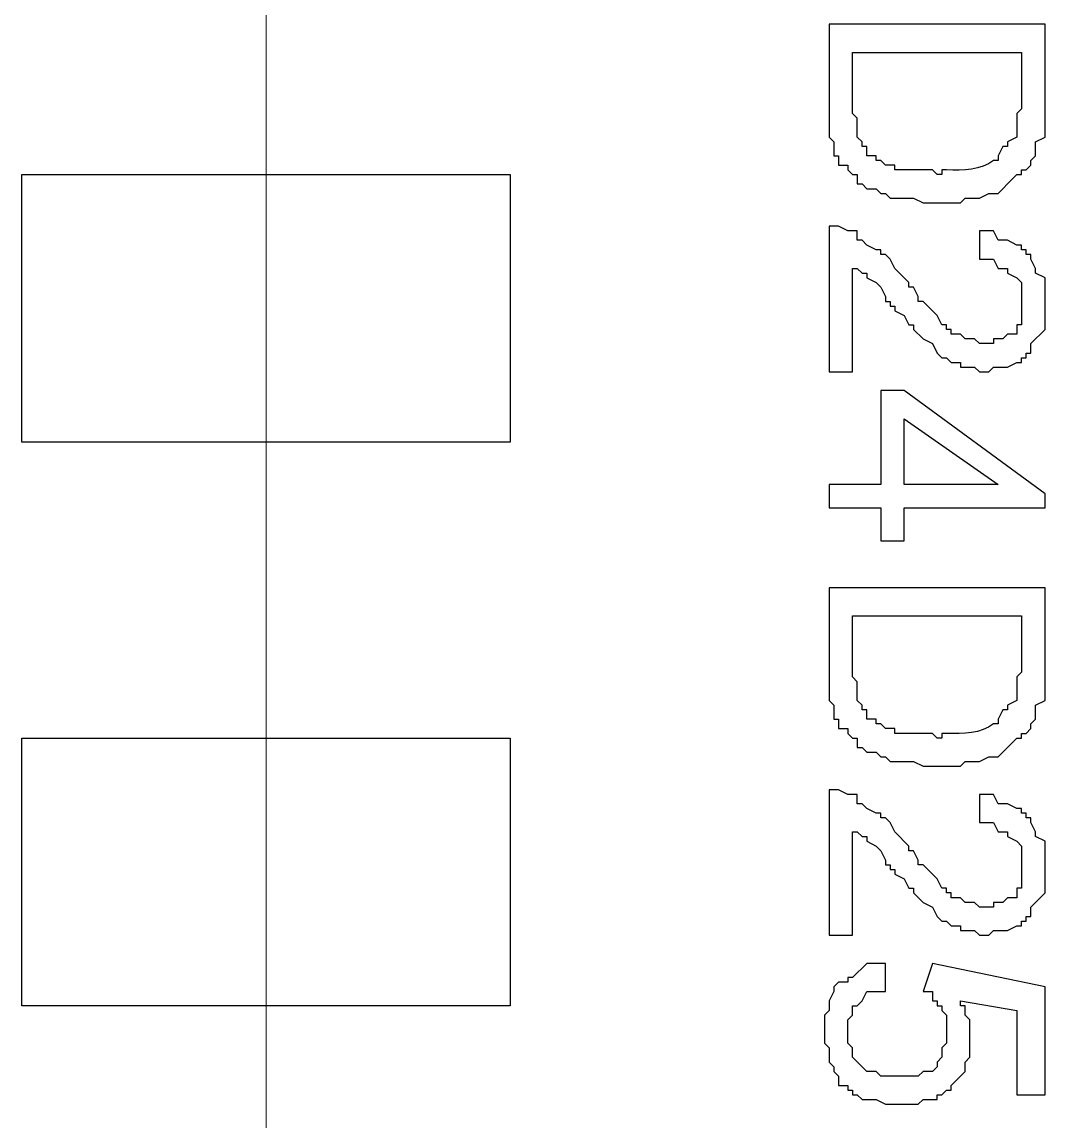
# Model space of a CAD drawing. Header units: millimetres. Extents: x -3 to 153, y 27 to 116.
# Drawn here: x 55.452 to 60.066, y 67.068 to 72.022 of the extents above; entities that cross this region are included whole.
import ezdxf

# ---------------------------------------------------------------- set-up
doc = ezdxf.new("R2010")
doc.units = ezdxf.units.MM
doc.header["$MEASUREMENT"] = 0
doc.layers.add('layer 1', color=7, linetype='Continuous')

msp = doc.modelspace()

# ---------------------------------------------------------------- linework, layer by layer
at = {"layer": 'layer 1', "color": 0, "lineweight": 20}
msp.add_open_spline([(56.5528, 46.6325), (56.5528, 46.6325), (56.5528, 87.2514), (56.5528, 87.2514)], degree=3, dxfattribs=at)
at = {"layer": 'layer 1', "color": 0}
for points, knots in [([(59.0928, 72.0114), (59.0928, 72.0114), (60.0664, 72.0114), (60.0664, 72.0114), (60.0664, 72.0114), (60.0664, 72.0114), (60.0664, 71.6727), (60.0664, 71.6727), (60.0664, 71.6727), (60.0664, 71.6233), (60.0664, 71.5739), (60.0664, 71.5245), (60.0664, 71.5245), (60.0664, 71.5245), (60.0664, 71.5034), (60.0664, 71.5034), (60.0664, 71.5034), (60.0664, 71.5034), (60.0241, 71.4822), (60.0241, 71.4822), (60.0241, 71.4822), (60.0241, 71.4822), (60.0241, 71.4187), (60.0241, 71.4187), (60.0241, 71.4187), (60.0241, 71.4187), (60.0029, 71.3975), (60.0029, 71.3975), (60.0029, 71.3975), (60.0029, 71.3975), (60.0029, 71.3764), (60.0029, 71.3764), (60.0029, 71.3764), (60.0029, 71.3764), (59.9818, 71.3552), (59.9818, 71.3552), (59.9818, 71.3552), (59.9818, 71.3552), (59.9606, 71.3552), (59.9606, 71.3552), (59.9606, 71.3552), (59.9606, 71.3552), (59.9606, 71.334), (59.9606, 71.334), (59.9606, 71.334), (59.9606, 71.334), (59.9394, 71.334), (59.9394, 71.334), (59.9394, 71.334), (59.9394, 71.334), (59.8971, 71.2917), (59.8971, 71.2917), (59.8971, 71.2917), (59.8971, 71.2917), (59.8759, 71.2705), (59.8759, 71.2705), (59.8759, 71.2705), (59.8759, 71.2705), (59.8548, 71.2494), (59.8548, 71.2494), (59.8548, 71.2494), (59.8548, 71.2494), (59.8124, 71.2494), (59.8124, 71.2494), (59.8124, 71.2494), (59.8124, 71.2494), (59.7701, 71.2282), (59.7701, 71.2282), (59.7701, 71.2282), (59.7701, 71.2282), (59.7066, 71.2282), (59.7066, 71.2282), (59.7066, 71.2282), (59.7066, 71.2282), (59.6854, 71.207), (59.6854, 71.207), (59.6854, 71.207), (59.6854, 71.207), (59.5161, 71.207), (59.5161, 71.207), (59.5161, 71.207), (59.5161, 71.207), (59.4738, 71.2282), (59.4738, 71.2282), (59.4738, 71.2282), (59.4738, 71.2282), (59.3679, 71.2282), (59.3679, 71.2282), (59.3679, 71.2282), (59.3679, 71.2282), (59.3468, 71.2494), (59.3468, 71.2494), (59.3468, 71.2494), (59.3468, 71.2494), (59.3256, 71.2494), (59.3256, 71.2494), (59.3256, 71.2494), (59.3256, 71.2494), (59.3044, 71.2705), (59.3044, 71.2705), (59.3044, 71.2705), (59.3044, 71.2705), (59.2621, 71.2705), (59.2621, 71.2705), (59.2621, 71.2705), (59.2621, 71.2705), (59.2409, 71.2917), (59.2409, 71.2917), (59.2409, 71.2917), (59.2409, 71.2917), (59.2198, 71.2917), (59.2198, 71.2917), (59.2198, 71.2917), (59.2198, 71.2917), (59.2198, 71.334), (59.2198, 71.334), (59.2198, 71.334), (59.2198, 71.334), (59.1986, 71.334), (59.1986, 71.334), (59.1986, 71.334), (59.1986, 71.334), (59.1774, 71.3552), (59.1774, 71.3552), (59.1774, 71.3552), (59.1774, 71.3552), (59.1774, 71.3764), (59.1774, 71.3764), (59.1774, 71.3764), (59.1774, 71.3764), (59.1351, 71.3764), (59.1351, 71.3764), (59.1351, 71.3764), (59.1351, 71.3764), (59.1351, 71.4187), (59.1351, 71.4187), (59.1351, 71.4187), (59.1351, 71.4187), (59.1139, 71.4187), (59.1139, 71.4187), (59.1139, 71.4187), (59.1139, 71.4187), (59.1139, 71.4822), (59.1139, 71.4822), (59.1139, 71.4822), (59.1139, 71.4822), (59.0928, 71.5034), (59.0928, 71.5034), (59.0928, 71.5034), (59.0928, 71.5034), (59.0928, 71.6515), (59.0928, 71.6515), (59.0928, 71.6515), (59.0928, 71.6515), (59.0928, 72.0114), (59.0928, 72.0114)], [0, 0, 0, 0, 0.025, 0.025, 0.025, 0.025, 0.05, 0.05, 0.05, 0.05, 0.075, 0.075, 0.075, 0.075, 0.1, 0.1, 0.1, 0.1, 0.125, 0.125, 0.125, 0.125, 0.15, 0.15, 0.15, 0.15, 0.175, 0.175, 0.175, 0.175, 0.2, 0.2, 0.2, 0.2, 0.225, 0.225, 0.225, 0.225, 0.25, 0.25, 0.25, 0.25, 0.275, 0.275, 0.275, 0.275, 0.3, 0.3, 0.3, 0.3, 0.325, 0.325, 0.325, 0.325, 0.35, 0.35, 0.35, 0.35, 0.375, 0.375, 0.375, 0.375, 0.4, 0.4, 0.4, 0.4, 0.425, 0.425, 0.425, 0.425, 0.45, 0.45, 0.45, 0.45, 0.475, 0.475, 0.475, 0.475, 0.5, 0.5, 0.5, 0.5, 0.525, 0.525, 0.525, 0.525, 0.55, 0.55, 0.55, 0.55, 0.575, 0.575, 0.575, 0.575, 0.6, 0.6, 0.6, 0.6, 0.625, 0.625, 0.625, 0.625, 0.65, 0.65, 0.65, 0.65, 0.675, 0.675, 0.675, 0.675, 0.7, 0.7, 0.7, 0.7, 0.725, 0.725, 0.725, 0.725, 0.75, 0.75, 0.75, 0.75, 0.775, 0.775, 0.775, 0.775, 0.8, 0.8, 0.8, 0.8, 0.825, 0.825, 0.825, 0.825, 0.85, 0.85, 0.85, 0.85, 0.875, 0.875, 0.875, 0.875, 0.9, 0.9, 0.9, 0.9, 0.925, 0.925, 0.925, 0.925, 0.95, 0.95, 0.95, 0.95, 1, 1, 1, 1]), ([(59.1986, 71.8844), (59.1986, 71.8844), (59.1986, 71.6092), (59.1986, 71.6092), (59.1986, 71.6092), (59.1986, 71.6092), (59.2198, 71.588), (59.2198, 71.588), (59.2198, 71.588), (59.2198, 71.588), (59.2198, 71.5034), (59.2198, 71.5034), (59.2198, 71.5034), (59.2198, 71.5034), (59.2409, 71.4822), (59.2409, 71.4822), (59.2409, 71.4822), (59.2409, 71.4822), (59.2409, 71.461), (59.2409, 71.461), (59.2409, 71.461), (59.2409, 71.461), (59.2621, 71.461), (59.2621, 71.461), (59.2621, 71.461), (59.2621, 71.461), (59.2621, 71.4187), (59.2621, 71.4187), (59.2621, 71.4187), (59.2621, 71.4187), (59.3044, 71.4187), (59.3044, 71.4187), (59.3044, 71.4187), (59.3044, 71.4187), (59.3044, 71.3975), (59.3044, 71.3975), (59.3044, 71.3975), (59.3044, 71.3975), (59.3256, 71.3975), (59.3256, 71.3975), (59.3256, 71.3975), (59.3256, 71.3975), (59.3468, 71.3764), (59.3468, 71.3764), (59.3468, 71.3764), (59.3468, 71.3764), (59.3891, 71.3764), (59.3891, 71.3764), (59.3891, 71.3764), (59.3891, 71.3764), (59.3891, 71.3552), (59.3891, 71.3552), (59.3891, 71.3552), (59.3891, 71.3552), (59.5584, 71.3552), (59.5584, 71.3552), (59.5584, 71.3552), (59.5584, 71.3552), (59.5796, 71.334), (59.5796, 71.334), (59.5796, 71.334), (59.5796, 71.334), (59.6008, 71.334), (59.6008, 71.334), (59.6008, 71.334), (59.6008, 71.334), (59.6008, 71.3552), (59.6008, 71.3552), (59.6008, 71.3552), (59.6008, 71.3552), (59.6219, 71.3552), (59.6219, 71.3552), (59.6219, 71.3552), (59.6981, 71.3524), (59.7772, 71.3534), (59.8336, 71.3975), (59.8336, 71.3975), (59.8336, 71.3975), (59.8548, 71.3975), (59.8548, 71.3975), (59.8548, 71.3975), (59.8548, 71.3975), (59.8548, 71.4187), (59.8548, 71.4187), (59.8548, 71.4187), (59.8548, 71.4187), (59.8759, 71.461), (59.8759, 71.461), (59.8759, 71.461), (59.8759, 71.461), (59.8971, 71.461), (59.8971, 71.461), (59.8971, 71.461), (59.8971, 71.461), (59.8971, 71.4822), (59.8971, 71.4822), (59.8971, 71.4822), (59.8971, 71.4822), (59.9394, 71.5034), (59.9394, 71.5034), (59.9394, 71.5034), (59.9394, 71.5034), (59.9394, 71.6092), (59.9394, 71.6092), (59.9394, 71.6092), (59.9394, 71.6092), (59.9606, 71.6304), (59.9606, 71.6304), (59.9606, 71.6304), (59.9606, 71.6304), (59.9606, 71.8844), (59.9606, 71.8844), (59.9606, 71.8844), (59.9606, 71.8844), (59.1986, 71.8844), (59.1986, 71.8844)], [0, 0, 0, 0, 0.033333, 0.033333, 0.033333, 0.033333, 0.066667, 0.066667, 0.066667, 0.066667, 0.1, 0.1, 0.1, 0.1, 0.133333, 0.133333, 0.133333, 0.133333, 0.166667, 0.166667, 0.166667, 0.166667, 0.2, 0.2, 0.2, 0.2, 0.233333, 0.233333, 0.233333, 0.233333, 0.266667, 0.266667, 0.266667, 0.266667, 0.3, 0.3, 0.3, 0.3, 0.333333, 0.333333, 0.333333, 0.333333, 0.366667, 0.366667, 0.366667, 0.366667, 0.4, 0.4, 0.4, 0.4, 0.433333, 0.433333, 0.433333, 0.433333, 0.466667, 0.466667, 0.466667, 0.466667, 0.5, 0.5, 0.5, 0.5, 0.533333, 0.533333, 0.533333, 0.533333, 0.566667, 0.566667, 0.566667, 0.566667, 0.6, 0.6, 0.6, 0.6, 0.633333, 0.633333, 0.633333, 0.633333, 0.666667, 0.666667, 0.666667, 0.666667, 0.7, 0.7, 0.7, 0.7, 0.733333, 0.733333, 0.733333, 0.733333, 0.766667, 0.766667, 0.766667, 0.766667, 0.8, 0.8, 0.8, 0.8, 0.833333, 0.833333, 0.833333, 0.833333, 0.866667, 0.866667, 0.866667, 0.866667, 0.9, 0.9, 0.9, 0.9, 0.933333, 0.933333, 0.933333, 0.933333, 1, 1, 1, 1]), ([(55.4521, 71.334), (55.4521, 71.334), (55.4521, 70.1275), (55.4521, 70.1275), (55.4521, 70.1275), (55.4521, 70.1275), (57.6534, 70.1275), (57.6534, 70.1275), (57.6534, 70.1275), (57.6534, 70.1275), (57.6534, 71.334), (57.6534, 71.334), (57.6534, 71.334), (57.6534, 71.334), (55.4521, 71.334), (55.4521, 71.334)], [0, 0, 0, 0, 0.2, 0.2, 0.2, 0.2, 0.4, 0.4, 0.4, 0.4, 0.6, 0.6, 0.6, 0.6, 1, 1, 1, 1]), ([(59.1986, 70.445), (59.1986, 70.445), (59.0928, 70.445), (59.0928, 70.445), (59.0928, 70.445), (59.0928, 70.445), (59.0928, 71.1012), (59.0928, 71.1012), (59.0928, 71.1012), (59.0928, 71.1012), (59.1351, 71.1012), (59.1351, 71.1012), (59.1351, 71.1012), (59.1351, 71.1012), (59.1774, 71.08), (59.1774, 71.08), (59.1774, 71.08), (59.1774, 71.08), (59.2198, 71.08), (59.2198, 71.08), (59.2198, 71.08), (59.2198, 71.08), (59.2198, 71.0377), (59.2198, 71.0377), (59.2198, 71.0377), (59.2198, 71.0377), (59.2409, 71.0377), (59.2409, 71.0377), (59.2409, 71.0377), (59.2409, 71.0377), (59.2621, 71.0165), (59.2621, 71.0165), (59.2621, 71.0165), (59.2621, 71.0165), (59.3044, 70.9954), (59.3044, 70.9954), (59.3044, 70.9954), (59.3044, 70.9954), (59.3256, 70.9954), (59.3256, 70.9954), (59.3256, 70.9954), (59.3256, 70.9954), (59.3256, 70.9742), (59.3256, 70.9742), (59.3256, 70.9742), (59.3256, 70.9742), (59.3468, 70.9742), (59.3468, 70.9742), (59.3468, 70.9742), (59.3468, 70.9742), (59.3679, 70.953), (59.3679, 70.953), (59.3679, 70.953), (59.3679, 70.953), (59.3891, 70.9107), (59.3891, 70.9107), (59.3891, 70.9107), (59.3891, 70.9107), (59.4526, 70.8472), (59.4526, 70.8472), (59.4526, 70.8472), (59.4526, 70.8472), (59.4526, 70.826), (59.4526, 70.826), (59.4526, 70.826), (59.4526, 70.826), (59.4738, 70.826), (59.4738, 70.826), (59.4738, 70.826), (59.4738, 70.826), (59.4949, 70.7837), (59.4949, 70.7837), (59.4949, 70.7837), (59.4949, 70.7837), (59.4949, 70.7625), (59.4949, 70.7625), (59.4949, 70.7625), (59.4949, 70.7625), (59.5161, 70.7625), (59.5161, 70.7625), (59.5161, 70.7625), (59.5161, 70.7625), (59.5796, 70.699), (59.5796, 70.699), (59.5796, 70.699), (59.5796, 70.699), (59.6008, 70.6567), (59.6008, 70.6567), (59.6008, 70.6567), (59.6008, 70.6567), (59.6219, 70.6567), (59.6219, 70.6567), (59.6219, 70.6567), (59.6219, 70.6567), (59.6219, 70.6355), (59.6219, 70.6355), (59.6219, 70.6355), (59.6219, 70.6355), (59.6431, 70.6355), (59.6431, 70.6355), (59.6431, 70.6355), (59.6431, 70.6355), (59.6431, 70.6144), (59.6431, 70.6144), (59.6431, 70.6144), (59.6431, 70.6144), (59.6854, 70.6144), (59.6854, 70.6144), (59.6854, 70.6144), (59.6854, 70.6144), (59.7066, 70.5932), (59.7066, 70.5932), (59.7066, 70.5932), (59.7066, 70.5932), (59.7489, 70.5932), (59.7489, 70.5932), (59.7489, 70.5932), (59.7489, 70.5932), (59.7701, 70.572), (59.7701, 70.572), (59.7701, 70.572), (59.7701, 70.572), (59.8336, 70.572), (59.8336, 70.572), (59.8336, 70.572), (59.8336, 70.572), (59.8336, 70.5932), (59.8336, 70.5932), (59.8336, 70.5932), (59.8336, 70.5932), (59.8759, 70.5932), (59.8759, 70.5932), (59.8759, 70.5932), (59.8759, 70.5932), (59.8971, 70.6144), (59.8971, 70.6144), (59.8971, 70.6144), (59.8971, 70.6144), (59.9394, 70.6144), (59.9394, 70.6144), (59.9394, 70.6144), (59.9394, 70.6144), (59.9394, 70.6567), (59.9394, 70.6567), (59.9394, 70.6567), (59.9394, 70.6567), (59.9606, 70.6567), (59.9606, 70.6567), (59.9606, 70.6567), (59.9606, 70.6567), (59.9606, 70.8472), (59.9606, 70.8472), (59.9606, 70.8472), (59.9606, 70.8472), (59.9394, 70.8684), (59.9394, 70.8684), (59.9394, 70.8684), (59.9394, 70.8684), (59.8971, 70.8895), (59.8971, 70.8895), (59.8971, 70.8895), (59.8971, 70.8895), (59.8971, 70.9107), (59.8971, 70.9107), (59.8971, 70.9107), (59.8971, 70.9107), (59.8548, 70.9107), (59.8548, 70.9107), (59.8548, 70.9107), (59.8548, 70.9107), (59.8336, 70.953), (59.8336, 70.953), (59.8336, 70.953), (59.8336, 70.953), (59.7701, 70.953), (59.7701, 70.953), (59.7701, 70.953), (59.7701, 70.953), (59.7701, 71.08), (59.7701, 71.08), (59.7701, 71.08), (59.7701, 71.08), (59.8336, 71.08), (59.8336, 71.08), (59.8336, 71.08), (59.8336, 71.08), (59.8548, 71.0377), (59.8548, 71.0377), (59.8548, 71.0377), (59.8548, 71.0377), (59.8971, 71.0377), (59.8971, 71.0377), (59.8971, 71.0377), (59.8971, 71.0377), (59.9394, 71.0165), (59.9394, 71.0165), (59.9394, 71.0165), (59.9394, 71.0165), (59.9606, 71.0165), (59.9606, 71.0165), (59.9606, 71.0165), (59.9606, 71.0165), (59.9606, 70.9954), (59.9606, 70.9954), (59.9606, 70.9954), (59.9606, 70.9954), (59.9818, 70.9954), (59.9818, 70.9954), (59.9818, 70.9954), (59.9818, 70.9954), (59.9818, 70.9742), (59.9818, 70.9742), (59.9818, 70.9742), (59.9818, 70.9742), (60.0029, 70.9742), (60.0029, 70.9742), (60.0029, 70.9742), (60.0029, 70.9742), (60.0029, 70.953), (60.0029, 70.953), (60.0029, 70.953), (60.0029, 70.953), (60.0241, 70.9107), (60.0241, 70.9107), (60.0241, 70.9107), (60.0241, 70.9107), (60.0241, 70.8895), (60.0241, 70.8895), (60.0241, 70.8895), (60.0241, 70.8895), (60.0664, 70.8684), (60.0664, 70.8684), (60.0664, 70.8684), (60.0664, 70.8684), (60.0664, 70.6355), (60.0664, 70.6355), (60.0664, 70.6355), (60.0664, 70.6355), (60.0029, 70.572), (60.0029, 70.572), (60.0029, 70.572), (60.0029, 70.572), (60.0029, 70.5297), (60.0029, 70.5297), (60.0029, 70.5297), (60.0029, 70.5297), (59.9818, 70.5297), (59.9818, 70.5297), (59.9818, 70.5297), (59.9818, 70.5297), (59.9818, 70.5085), (59.9818, 70.5085), (59.9818, 70.5085), (59.9818, 70.5085), (59.9606, 70.5085), (59.9606, 70.5085), (59.9606, 70.5085), (59.9606, 70.5085), (59.9606, 70.4874), (59.9606, 70.4874), (59.9606, 70.4874), (59.9606, 70.4874), (59.9394, 70.4874), (59.9394, 70.4874), (59.9394, 70.4874), (59.9394, 70.4874), (59.8971, 70.4662), (59.8971, 70.4662), (59.8971, 70.4662), (59.8971, 70.4662), (59.8336, 70.4662), (59.8336, 70.4662), (59.8336, 70.4662), (59.8336, 70.4662), (59.8124, 70.445), (59.8124, 70.445), (59.8124, 70.445), (59.8124, 70.445), (59.7701, 70.445), (59.7701, 70.445), (59.7701, 70.445), (59.7701, 70.445), (59.7489, 70.4662), (59.7489, 70.4662), (59.7489, 70.4662), (59.7489, 70.4662), (59.6854, 70.4662), (59.6854, 70.4662), (59.6854, 70.4662), (59.6854, 70.4662), (59.6854, 70.4874), (59.6854, 70.4874), (59.6854, 70.4874), (59.6854, 70.4874), (59.6431, 70.4874), (59.6431, 70.4874), (59.6431, 70.4874), (59.6431, 70.4874), (59.6219, 70.5085), (59.6219, 70.5085), (59.6219, 70.5085), (59.6219, 70.5085), (59.6008, 70.5085), (59.6008, 70.5085), (59.6008, 70.5085), (59.6008, 70.5085), (59.5796, 70.5297), (59.5796, 70.5297), (59.5796, 70.5297), (59.5796, 70.5297), (59.5584, 70.572), (59.5584, 70.572), (59.5584, 70.572), (59.5584, 70.572), (59.5161, 70.5932), (59.5161, 70.5932), (59.5161, 70.5932), (59.5161, 70.5932), (59.4738, 70.6355), (59.4738, 70.6355), (59.4738, 70.6355), (59.4738, 70.6355), (59.4738, 70.6567), (59.4738, 70.6567), (59.4738, 70.6567), (59.4738, 70.6567), (59.4526, 70.6567), (59.4526, 70.6567), (59.4526, 70.6567), (59.4526, 70.6567), (59.4314, 70.699), (59.4314, 70.699), (59.4314, 70.699), (59.4314, 70.699), (59.3891, 70.7202), (59.3891, 70.7202), (59.3891, 70.7202), (59.3891, 70.7202), (59.3891, 70.7414), (59.3891, 70.7414), (59.3891, 70.7414), (59.3891, 70.7414), (59.3679, 70.7414), (59.3679, 70.7414), (59.3679, 70.7414), (59.3679, 70.7414), (59.3679, 70.7625), (59.3679, 70.7625), (59.3679, 70.7625), (59.3679, 70.7625), (59.3468, 70.7625), (59.3468, 70.7625), (59.3468, 70.7625), (59.3468, 70.7625), (59.3468, 70.7837), (59.3468, 70.7837), (59.3468, 70.7837), (59.3468, 70.7837), (59.3256, 70.826), (59.3256, 70.826), (59.3256, 70.826), (59.3256, 70.826), (59.3044, 70.8472), (59.3044, 70.8472), (59.3044, 70.8472), (59.3044, 70.8472), (59.2621, 70.8684), (59.2621, 70.8684), (59.2621, 70.8684), (59.2621, 70.8684), (59.2621, 70.8895), (59.2621, 70.8895), (59.2621, 70.8895), (59.2621, 70.8895), (59.2409, 70.8895), (59.2409, 70.8895), (59.2409, 70.8895), (59.2409, 70.8895), (59.2198, 70.9107), (59.2198, 70.9107), (59.2198, 70.9107), (59.2198, 70.9107), (59.1986, 70.9107), (59.1986, 70.9107), (59.1986, 70.9107), (59.1986, 70.9107), (59.1986, 70.445), (59.1986, 70.445)], [0, 0, 0, 0, 0.010204, 0.010204, 0.010204, 0.010204, 0.020408, 0.020408, 0.020408, 0.020408, 0.030612, 0.030612, 0.030612, 0.030612, 0.040816, 0.040816, 0.040816, 0.040816, 0.05102, 0.05102, 0.05102, 0.05102, 0.061224, 0.061224, 0.061224, 0.061224, 0.071429, 0.071429, 0.071429, 0.071429, 0.081633, 0.081633, 0.081633, 0.081633, 0.091837, 0.091837, 0.091837, 0.091837, 0.102041, 0.102041, 0.102041, 0.102041, 0.112245, 0.112245, 0.112245, 0.112245, 0.122449, 0.122449, 0.122449, 0.122449, 0.132653, 0.132653, 0.132653, 0.132653, 0.142857, 0.142857, 0.142857, 0.142857, 0.153061, 0.153061, 0.153061, 0.153061, 0.163265, 0.163265, 0.163265, 0.163265, 0.173469, 0.173469, 0.173469, 0.173469, 0.183673, 0.183673, 0.183673, 0.183673, 0.193878, 0.193878, 0.193878, 0.193878, 0.204082, 0.204082, 0.204082, 0.204082, 0.214286, 0.214286, 0.214286, 0.214286, 0.22449, 0.22449, 0.22449, 0.22449, 0.234694, 0.234694, 0.234694, 0.234694, 0.244898, 0.244898, 0.244898, 0.244898, 0.255102, 0.255102, 0.255102, 0.255102, 0.265306, 0.265306, 0.265306, 0.265306, 0.27551, 0.27551, 0.27551, 0.27551, 0.285714, 0.285714, 0.285714, 0.285714, 0.295918, 0.295918, 0.295918, 0.295918, 0.306122, 0.306122, 0.306122, 0.306122, 0.316327, 0.316327, 0.316327, 0.316327, 0.326531, 0.326531, 0.326531, 0.326531, 0.336735, 0.336735, 0.336735, 0.336735, 0.346939, 0.346939, 0.346939, 0.346939, 0.357143, 0.357143, 0.357143, 0.357143, 0.367347, 0.367347, 0.367347, 0.367347, 0.377551, 0.377551, 0.377551, 0.377551, 0.387755, 0.387755, 0.387755, 0.387755, 0.397959, 0.397959, 0.397959, 0.397959, 0.408163, 0.408163, 0.408163, 0.408163, 0.418367, 0.418367, 0.418367, 0.418367, 0.428571, 0.428571, 0.428571, 0.428571, 0.438776, 0.438776, 0.438776, 0.438776, 0.44898, 0.44898, 0.44898, 0.44898, 0.459184, 0.459184, 0.459184, 0.459184, 0.469388, 0.469388, 0.469388, 0.469388, 0.479592, 0.479592, 0.479592, 0.479592, 0.489796, 0.489796, 0.489796, 0.489796, 0.5, 0.5, 0.5, 0.5, 0.510204, 0.510204, 0.510204, 0.510204, 0.520408, 0.520408, 0.520408, 0.520408, 0.530612, 0.530612, 0.530612, 0.530612, 0.540816, 0.540816, 0.540816, 0.540816, 0.55102, 0.55102, 0.55102, 0.55102, 0.561224, 0.561224, 0.561224, 0.561224, 0.571429, 0.571429, 0.571429, 0.571429, 0.581633, 0.581633, 0.581633, 0.581633, 0.591837, 0.591837, 0.591837, 0.591837, 0.602041, 0.602041, 0.602041, 0.602041, 0.612245, 0.612245, 0.612245, 0.612245, 0.622449, 0.622449, 0.622449, 0.622449, 0.632653, 0.632653, 0.632653, 0.632653, 0.642857, 0.642857, 0.642857, 0.642857, 0.653061, 0.653061, 0.653061, 0.653061, 0.663265, 0.663265, 0.663265, 0.663265, 0.673469, 0.673469, 0.673469, 0.673469, 0.683673, 0.683673, 0.683673, 0.683673, 0.693878, 0.693878, 0.693878, 0.693878, 0.704082, 0.704082, 0.704082, 0.704082, 0.714286, 0.714286, 0.714286, 0.714286, 0.72449, 0.72449, 0.72449, 0.72449, 0.734694, 0.734694, 0.734694, 0.734694, 0.744898, 0.744898, 0.744898, 0.744898, 0.755102, 0.755102, 0.755102, 0.755102, 0.765306, 0.765306, 0.765306, 0.765306, 0.77551, 0.77551, 0.77551, 0.77551, 0.785714, 0.785714, 0.785714, 0.785714, 0.795918, 0.795918, 0.795918, 0.795918, 0.806122, 0.806122, 0.806122, 0.806122, 0.816327, 0.816327, 0.816327, 0.816327, 0.826531, 0.826531, 0.826531, 0.826531, 0.836735, 0.836735, 0.836735, 0.836735, 0.846939, 0.846939, 0.846939, 0.846939, 0.857143, 0.857143, 0.857143, 0.857143, 0.867347, 0.867347, 0.867347, 0.867347, 0.877551, 0.877551, 0.877551, 0.877551, 0.887755, 0.887755, 0.887755, 0.887755, 0.897959, 0.897959, 0.897959, 0.897959, 0.908163, 0.908163, 0.908163, 0.908163, 0.918367, 0.918367, 0.918367, 0.918367, 0.928571, 0.928571, 0.928571, 0.928571, 0.938776, 0.938776, 0.938776, 0.938776, 0.94898, 0.94898, 0.94898, 0.94898, 0.959184, 0.959184, 0.959184, 0.959184, 0.969388, 0.969388, 0.969388, 0.969388, 0.979592, 0.979592, 0.979592, 0.979592, 1, 1, 1, 1]), ([(59.0928, 69.937), (59.0928, 69.937), (59.3256, 69.937), (59.3256, 69.937), (59.3256, 69.937), (59.3256, 69.937), (59.3256, 70.3604), (59.3256, 70.3604), (59.3256, 70.3604), (59.3256, 70.3604), (59.4314, 70.3604), (59.4314, 70.3604), (59.4314, 70.3604), (59.4314, 70.3604), (60.0664, 69.8947), (60.0664, 69.8947), (60.0664, 69.8947), (60.0664, 69.8947), (60.0664, 69.8312), (60.0664, 69.8312), (60.0664, 69.8312), (60.0664, 69.8312), (59.4314, 69.8312), (59.4314, 69.8312), (59.4314, 69.8312), (59.4314, 69.8312), (59.4314, 69.683), (59.4314, 69.683), (59.4314, 69.683), (59.4314, 69.683), (59.3256, 69.683), (59.3256, 69.683), (59.3256, 69.683), (59.3256, 69.683), (59.3256, 69.8312), (59.3256, 69.8312), (59.3256, 69.8312), (59.3256, 69.8312), (59.0928, 69.8312), (59.0928, 69.8312), (59.0928, 69.8312), (59.0928, 69.8312), (59.0928, 69.937), (59.0928, 69.937)], [0, 0, 0, 0, 0.083333, 0.083333, 0.083333, 0.083333, 0.166667, 0.166667, 0.166667, 0.166667, 0.25, 0.25, 0.25, 0.25, 0.333333, 0.333333, 0.333333, 0.333333, 0.416667, 0.416667, 0.416667, 0.416667, 0.5, 0.5, 0.5, 0.5, 0.583333, 0.583333, 0.583333, 0.583333, 0.666667, 0.666667, 0.666667, 0.666667, 0.75, 0.75, 0.75, 0.75, 0.833333, 0.833333, 0.833333, 0.833333, 1, 1, 1, 1]), ([(59.4314, 69.937), (59.4314, 69.937), (59.8548, 69.937), (59.8548, 69.937), (59.8548, 69.937), (59.8548, 69.937), (59.4314, 70.2334), (59.4314, 70.2334), (59.4314, 70.2334), (59.4314, 70.2334), (59.4314, 69.937), (59.4314, 69.937)], [0, 0, 0, 0, 0.25, 0.25, 0.25, 0.25, 0.5, 0.5, 0.5, 0.5, 1, 1, 1, 1]), ([(59.0928, 69.4714), (59.0928, 69.4714), (60.0664, 69.4714), (60.0664, 69.4714), (60.0664, 69.4714), (60.0664, 69.4714), (60.0664, 69.1327), (60.0664, 69.1327), (60.0664, 69.1327), (60.0664, 69.0833), (60.0664, 69.0339), (60.0664, 68.9845), (60.0664, 68.9845), (60.0664, 68.9845), (60.0664, 68.9634), (60.0664, 68.9634), (60.0664, 68.9634), (60.0664, 68.9634), (60.0241, 68.9422), (60.0241, 68.9422), (60.0241, 68.9422), (60.0241, 68.9422), (60.0241, 68.8787), (60.0241, 68.8787), (60.0241, 68.8787), (60.0241, 68.8787), (60.0029, 68.8575), (60.0029, 68.8575), (60.0029, 68.8575), (60.0029, 68.8575), (60.0029, 68.8364), (60.0029, 68.8364), (60.0029, 68.8364), (60.0029, 68.8364), (59.9818, 68.8152), (59.9818, 68.8152), (59.9818, 68.8152), (59.9818, 68.8152), (59.9606, 68.8152), (59.9606, 68.8152), (59.9606, 68.8152), (59.9606, 68.8152), (59.9606, 68.794), (59.9606, 68.794), (59.9606, 68.794), (59.9606, 68.794), (59.9394, 68.794), (59.9394, 68.794), (59.9394, 68.794), (59.9394, 68.794), (59.8971, 68.7517), (59.8971, 68.7517), (59.8971, 68.7517), (59.8971, 68.7517), (59.8759, 68.7305), (59.8759, 68.7305), (59.8759, 68.7305), (59.8759, 68.7305), (59.8548, 68.7094), (59.8548, 68.7094), (59.8548, 68.7094), (59.8548, 68.7094), (59.8124, 68.7094), (59.8124, 68.7094), (59.8124, 68.7094), (59.8124, 68.7094), (59.7701, 68.6882), (59.7701, 68.6882), (59.7701, 68.6882), (59.7701, 68.6882), (59.7066, 68.6882), (59.7066, 68.6882), (59.7066, 68.6882), (59.7066, 68.6882), (59.6854, 68.667), (59.6854, 68.667), (59.6854, 68.667), (59.6854, 68.667), (59.5161, 68.667), (59.5161, 68.667), (59.5161, 68.667), (59.5161, 68.667), (59.4738, 68.6882), (59.4738, 68.6882), (59.4738, 68.6882), (59.4738, 68.6882), (59.3679, 68.6882), (59.3679, 68.6882), (59.3679, 68.6882), (59.3679, 68.6882), (59.3468, 68.7094), (59.3468, 68.7094), (59.3468, 68.7094), (59.3468, 68.7094), (59.3256, 68.7094), (59.3256, 68.7094), (59.3256, 68.7094), (59.3256, 68.7094), (59.3044, 68.7305), (59.3044, 68.7305), (59.3044, 68.7305), (59.3044, 68.7305), (59.2621, 68.7305), (59.2621, 68.7305), (59.2621, 68.7305), (59.2621, 68.7305), (59.2409, 68.7517), (59.2409, 68.7517), (59.2409, 68.7517), (59.2409, 68.7517), (59.2198, 68.7517), (59.2198, 68.7517), (59.2198, 68.7517), (59.2198, 68.7517), (59.2198, 68.794), (59.2198, 68.794), (59.2198, 68.794), (59.2198, 68.794), (59.1986, 68.794), (59.1986, 68.794), (59.1986, 68.794), (59.1986, 68.794), (59.1774, 68.8152), (59.1774, 68.8152), (59.1774, 68.8152), (59.1774, 68.8152), (59.1774, 68.8364), (59.1774, 68.8364), (59.1774, 68.8364), (59.1774, 68.8364), (59.1351, 68.8364), (59.1351, 68.8364), (59.1351, 68.8364), (59.1351, 68.8364), (59.1351, 68.8787), (59.1351, 68.8787), (59.1351, 68.8787), (59.1351, 68.8787), (59.1139, 68.8787), (59.1139, 68.8787), (59.1139, 68.8787), (59.1139, 68.8787), (59.1139, 68.9422), (59.1139, 68.9422), (59.1139, 68.9422), (59.1139, 68.9422), (59.0928, 68.9634), (59.0928, 68.9634), (59.0928, 68.9634), (59.0928, 68.9634), (59.0928, 69.1115), (59.0928, 69.1115), (59.0928, 69.1115), (59.0928, 69.1115), (59.0928, 69.4714), (59.0928, 69.4714)], [0, 0, 0, 0, 0.025, 0.025, 0.025, 0.025, 0.05, 0.05, 0.05, 0.05, 0.075, 0.075, 0.075, 0.075, 0.1, 0.1, 0.1, 0.1, 0.125, 0.125, 0.125, 0.125, 0.15, 0.15, 0.15, 0.15, 0.175, 0.175, 0.175, 0.175, 0.2, 0.2, 0.2, 0.2, 0.225, 0.225, 0.225, 0.225, 0.25, 0.25, 0.25, 0.25, 0.275, 0.275, 0.275, 0.275, 0.3, 0.3, 0.3, 0.3, 0.325, 0.325, 0.325, 0.325, 0.35, 0.35, 0.35, 0.35, 0.375, 0.375, 0.375, 0.375, 0.4, 0.4, 0.4, 0.4, 0.425, 0.425, 0.425, 0.425, 0.45, 0.45, 0.45, 0.45, 0.475, 0.475, 0.475, 0.475, 0.5, 0.5, 0.5, 0.5, 0.525, 0.525, 0.525, 0.525, 0.55, 0.55, 0.55, 0.55, 0.575, 0.575, 0.575, 0.575, 0.6, 0.6, 0.6, 0.6, 0.625, 0.625, 0.625, 0.625, 0.65, 0.65, 0.65, 0.65, 0.675, 0.675, 0.675, 0.675, 0.7, 0.7, 0.7, 0.7, 0.725, 0.725, 0.725, 0.725, 0.75, 0.75, 0.75, 0.75, 0.775, 0.775, 0.775, 0.775, 0.8, 0.8, 0.8, 0.8, 0.825, 0.825, 0.825, 0.825, 0.85, 0.85, 0.85, 0.85, 0.875, 0.875, 0.875, 0.875, 0.9, 0.9, 0.9, 0.9, 0.925, 0.925, 0.925, 0.925, 0.95, 0.95, 0.95, 0.95, 1, 1, 1, 1]), ([(59.1986, 69.3444), (59.1986, 69.3444), (59.1986, 69.0692), (59.1986, 69.0692), (59.1986, 69.0692), (59.1986, 69.0692), (59.2198, 69.048), (59.2198, 69.048), (59.2198, 69.048), (59.2198, 69.048), (59.2198, 68.9634), (59.2198, 68.9634), (59.2198, 68.9634), (59.2198, 68.9634), (59.2409, 68.9422), (59.2409, 68.9422), (59.2409, 68.9422), (59.2409, 68.9422), (59.2409, 68.921), (59.2409, 68.921), (59.2409, 68.921), (59.2409, 68.921), (59.2621, 68.921), (59.2621, 68.921), (59.2621, 68.921), (59.2621, 68.921), (59.2621, 68.8787), (59.2621, 68.8787), (59.2621, 68.8787), (59.2621, 68.8787), (59.3044, 68.8787), (59.3044, 68.8787), (59.3044, 68.8787), (59.3044, 68.8787), (59.3044, 68.8575), (59.3044, 68.8575), (59.3044, 68.8575), (59.3044, 68.8575), (59.3256, 68.8575), (59.3256, 68.8575), (59.3256, 68.8575), (59.3256, 68.8575), (59.3468, 68.8364), (59.3468, 68.8364), (59.3468, 68.8364), (59.3468, 68.8364), (59.3891, 68.8364), (59.3891, 68.8364), (59.3891, 68.8364), (59.3891, 68.8364), (59.3891, 68.8152), (59.3891, 68.8152), (59.3891, 68.8152), (59.3891, 68.8152), (59.5584, 68.8152), (59.5584, 68.8152), (59.5584, 68.8152), (59.5584, 68.8152), (59.5796, 68.794), (59.5796, 68.794), (59.5796, 68.794), (59.5796, 68.794), (59.6008, 68.794), (59.6008, 68.794), (59.6008, 68.794), (59.6008, 68.794), (59.6008, 68.8152), (59.6008, 68.8152), (59.6008, 68.8152), (59.6008, 68.8152), (59.6219, 68.8152), (59.6219, 68.8152), (59.6219, 68.8152), (59.6981, 68.8124), (59.7772, 68.8134), (59.8336, 68.8575), (59.8336, 68.8575), (59.8336, 68.8575), (59.8548, 68.8575), (59.8548, 68.8575), (59.8548, 68.8575), (59.8548, 68.8575), (59.8548, 68.8787), (59.8548, 68.8787), (59.8548, 68.8787), (59.8548, 68.8787), (59.8759, 68.921), (59.8759, 68.921), (59.8759, 68.921), (59.8759, 68.921), (59.8971, 68.921), (59.8971, 68.921), (59.8971, 68.921), (59.8971, 68.921), (59.8971, 68.9422), (59.8971, 68.9422), (59.8971, 68.9422), (59.8971, 68.9422), (59.9394, 68.9634), (59.9394, 68.9634), (59.9394, 68.9634), (59.9394, 68.9634), (59.9394, 69.0692), (59.9394, 69.0692), (59.9394, 69.0692), (59.9394, 69.0692), (59.9606, 69.0904), (59.9606, 69.0904), (59.9606, 69.0904), (59.9606, 69.0904), (59.9606, 69.3444), (59.9606, 69.3444), (59.9606, 69.3444), (59.9606, 69.3444), (59.1986, 69.3444), (59.1986, 69.3444)], [0, 0, 0, 0, 0.033333, 0.033333, 0.033333, 0.033333, 0.066667, 0.066667, 0.066667, 0.066667, 0.1, 0.1, 0.1, 0.1, 0.133333, 0.133333, 0.133333, 0.133333, 0.166667, 0.166667, 0.166667, 0.166667, 0.2, 0.2, 0.2, 0.2, 0.233333, 0.233333, 0.233333, 0.233333, 0.266667, 0.266667, 0.266667, 0.266667, 0.3, 0.3, 0.3, 0.3, 0.333333, 0.333333, 0.333333, 0.333333, 0.366667, 0.366667, 0.366667, 0.366667, 0.4, 0.4, 0.4, 0.4, 0.433333, 0.433333, 0.433333, 0.433333, 0.466667, 0.466667, 0.466667, 0.466667, 0.5, 0.5, 0.5, 0.5, 0.533333, 0.533333, 0.533333, 0.533333, 0.566667, 0.566667, 0.566667, 0.566667, 0.6, 0.6, 0.6, 0.6, 0.633333, 0.633333, 0.633333, 0.633333, 0.666667, 0.666667, 0.666667, 0.666667, 0.7, 0.7, 0.7, 0.7, 0.733333, 0.733333, 0.733333, 0.733333, 0.766667, 0.766667, 0.766667, 0.766667, 0.8, 0.8, 0.8, 0.8, 0.833333, 0.833333, 0.833333, 0.833333, 0.866667, 0.866667, 0.866667, 0.866667, 0.9, 0.9, 0.9, 0.9, 0.933333, 0.933333, 0.933333, 0.933333, 1, 1, 1, 1]), ([(55.4521, 68.794), (55.4521, 68.794), (55.4521, 67.5875), (55.4521, 67.5875), (55.4521, 67.5875), (55.4521, 67.5875), (57.6534, 67.5875), (57.6534, 67.5875), (57.6534, 67.5875), (57.6534, 67.5875), (57.6534, 68.794), (57.6534, 68.794), (57.6534, 68.794), (57.6534, 68.794), (55.4521, 68.794), (55.4521, 68.794)], [0, 0, 0, 0, 0.2, 0.2, 0.2, 0.2, 0.4, 0.4, 0.4, 0.4, 0.6, 0.6, 0.6, 0.6, 1, 1, 1, 1]), ([(59.1986, 67.905), (59.1986, 67.905), (59.0928, 67.905), (59.0928, 67.905), (59.0928, 67.905), (59.0928, 67.905), (59.0928, 68.5612), (59.0928, 68.5612), (59.0928, 68.5612), (59.0928, 68.5612), (59.1351, 68.5612), (59.1351, 68.5612), (59.1351, 68.5612), (59.1351, 68.5612), (59.1774, 68.54), (59.1774, 68.54), (59.1774, 68.54), (59.1774, 68.54), (59.2198, 68.54), (59.2198, 68.54), (59.2198, 68.54), (59.2198, 68.54), (59.2198, 68.4977), (59.2198, 68.4977), (59.2198, 68.4977), (59.2198, 68.4977), (59.2409, 68.4977), (59.2409, 68.4977), (59.2409, 68.4977), (59.2409, 68.4977), (59.2621, 68.4765), (59.2621, 68.4765), (59.2621, 68.4765), (59.2621, 68.4765), (59.3044, 68.4554), (59.3044, 68.4554), (59.3044, 68.4554), (59.3044, 68.4554), (59.3256, 68.4554), (59.3256, 68.4554), (59.3256, 68.4554), (59.3256, 68.4554), (59.3256, 68.4342), (59.3256, 68.4342), (59.3256, 68.4342), (59.3256, 68.4342), (59.3468, 68.4342), (59.3468, 68.4342), (59.3468, 68.4342), (59.3468, 68.4342), (59.3679, 68.413), (59.3679, 68.413), (59.3679, 68.413), (59.3679, 68.413), (59.3891, 68.3707), (59.3891, 68.3707), (59.3891, 68.3707), (59.3891, 68.3707), (59.4526, 68.3072), (59.4526, 68.3072), (59.4526, 68.3072), (59.4526, 68.3072), (59.4526, 68.286), (59.4526, 68.286), (59.4526, 68.286), (59.4526, 68.286), (59.4738, 68.286), (59.4738, 68.286), (59.4738, 68.286), (59.4738, 68.286), (59.4949, 68.2437), (59.4949, 68.2437), (59.4949, 68.2437), (59.4949, 68.2437), (59.4949, 68.2225), (59.4949, 68.2225), (59.4949, 68.2225), (59.4949, 68.2225), (59.5161, 68.2225), (59.5161, 68.2225), (59.5161, 68.2225), (59.5161, 68.2225), (59.5796, 68.159), (59.5796, 68.159), (59.5796, 68.159), (59.5796, 68.159), (59.6008, 68.1167), (59.6008, 68.1167), (59.6008, 68.1167), (59.6008, 68.1167), (59.6219, 68.1167), (59.6219, 68.1167), (59.6219, 68.1167), (59.6219, 68.1167), (59.6219, 68.0955), (59.6219, 68.0955), (59.6219, 68.0955), (59.6219, 68.0955), (59.6431, 68.0955), (59.6431, 68.0955), (59.6431, 68.0955), (59.6431, 68.0955), (59.6431, 68.0744), (59.6431, 68.0744), (59.6431, 68.0744), (59.6431, 68.0744), (59.6854, 68.0744), (59.6854, 68.0744), (59.6854, 68.0744), (59.6854, 68.0744), (59.7066, 68.0532), (59.7066, 68.0532), (59.7066, 68.0532), (59.7066, 68.0532), (59.7489, 68.0532), (59.7489, 68.0532), (59.7489, 68.0532), (59.7489, 68.0532), (59.7701, 68.032), (59.7701, 68.032), (59.7701, 68.032), (59.7701, 68.032), (59.8336, 68.032), (59.8336, 68.032), (59.8336, 68.032), (59.8336, 68.032), (59.8336, 68.0532), (59.8336, 68.0532), (59.8336, 68.0532), (59.8336, 68.0532), (59.8759, 68.0532), (59.8759, 68.0532), (59.8759, 68.0532), (59.8759, 68.0532), (59.8971, 68.0744), (59.8971, 68.0744), (59.8971, 68.0744), (59.8971, 68.0744), (59.9394, 68.0744), (59.9394, 68.0744), (59.9394, 68.0744), (59.9394, 68.0744), (59.9394, 68.1167), (59.9394, 68.1167), (59.9394, 68.1167), (59.9394, 68.1167), (59.9606, 68.1167), (59.9606, 68.1167), (59.9606, 68.1167), (59.9606, 68.1167), (59.9606, 68.3072), (59.9606, 68.3072), (59.9606, 68.3072), (59.9606, 68.3072), (59.9394, 68.3284), (59.9394, 68.3284), (59.9394, 68.3284), (59.9394, 68.3284), (59.8971, 68.3495), (59.8971, 68.3495), (59.8971, 68.3495), (59.8971, 68.3495), (59.8971, 68.3707), (59.8971, 68.3707), (59.8971, 68.3707), (59.8971, 68.3707), (59.8548, 68.3707), (59.8548, 68.3707), (59.8548, 68.3707), (59.8548, 68.3707), (59.8336, 68.413), (59.8336, 68.413), (59.8336, 68.413), (59.8336, 68.413), (59.7701, 68.413), (59.7701, 68.413), (59.7701, 68.413), (59.7701, 68.413), (59.7701, 68.54), (59.7701, 68.54), (59.7701, 68.54), (59.7701, 68.54), (59.8336, 68.54), (59.8336, 68.54), (59.8336, 68.54), (59.8336, 68.54), (59.8548, 68.4977), (59.8548, 68.4977), (59.8548, 68.4977), (59.8548, 68.4977), (59.8971, 68.4977), (59.8971, 68.4977), (59.8971, 68.4977), (59.8971, 68.4977), (59.9394, 68.4765), (59.9394, 68.4765), (59.9394, 68.4765), (59.9394, 68.4765), (59.9606, 68.4765), (59.9606, 68.4765), (59.9606, 68.4765), (59.9606, 68.4765), (59.9606, 68.4554), (59.9606, 68.4554), (59.9606, 68.4554), (59.9606, 68.4554), (59.9818, 68.4554), (59.9818, 68.4554), (59.9818, 68.4554), (59.9818, 68.4554), (59.9818, 68.4342), (59.9818, 68.4342), (59.9818, 68.4342), (59.9818, 68.4342), (60.0029, 68.4342), (60.0029, 68.4342), (60.0029, 68.4342), (60.0029, 68.4342), (60.0029, 68.413), (60.0029, 68.413), (60.0029, 68.413), (60.0029, 68.413), (60.0241, 68.3707), (60.0241, 68.3707), (60.0241, 68.3707), (60.0241, 68.3707), (60.0241, 68.3495), (60.0241, 68.3495), (60.0241, 68.3495), (60.0241, 68.3495), (60.0664, 68.3284), (60.0664, 68.3284), (60.0664, 68.3284), (60.0664, 68.3284), (60.0664, 68.0955), (60.0664, 68.0955), (60.0664, 68.0955), (60.0664, 68.0955), (60.0029, 68.032), (60.0029, 68.032), (60.0029, 68.032), (60.0029, 68.032), (60.0029, 67.9897), (60.0029, 67.9897), (60.0029, 67.9897), (60.0029, 67.9897), (59.9818, 67.9897), (59.9818, 67.9897), (59.9818, 67.9897), (59.9818, 67.9897), (59.9818, 67.9685), (59.9818, 67.9685), (59.9818, 67.9685), (59.9818, 67.9685), (59.9606, 67.9685), (59.9606, 67.9685), (59.9606, 67.9685), (59.9606, 67.9685), (59.9606, 67.9474), (59.9606, 67.9474), (59.9606, 67.9474), (59.9606, 67.9474), (59.9394, 67.9474), (59.9394, 67.9474), (59.9394, 67.9474), (59.9394, 67.9474), (59.8971, 67.9262), (59.8971, 67.9262), (59.8971, 67.9262), (59.8971, 67.9262), (59.8336, 67.9262), (59.8336, 67.9262), (59.8336, 67.9262), (59.8336, 67.9262), (59.8124, 67.905), (59.8124, 67.905), (59.8124, 67.905), (59.8124, 67.905), (59.7701, 67.905), (59.7701, 67.905), (59.7701, 67.905), (59.7701, 67.905), (59.7489, 67.9262), (59.7489, 67.9262), (59.7489, 67.9262), (59.7489, 67.9262), (59.6854, 67.9262), (59.6854, 67.9262), (59.6854, 67.9262), (59.6854, 67.9262), (59.6854, 67.9474), (59.6854, 67.9474), (59.6854, 67.9474), (59.6854, 67.9474), (59.6431, 67.9474), (59.6431, 67.9474), (59.6431, 67.9474), (59.6431, 67.9474), (59.6219, 67.9685), (59.6219, 67.9685), (59.6219, 67.9685), (59.6219, 67.9685), (59.6008, 67.9685), (59.6008, 67.9685), (59.6008, 67.9685), (59.6008, 67.9685), (59.5796, 67.9897), (59.5796, 67.9897), (59.5796, 67.9897), (59.5796, 67.9897), (59.5584, 68.032), (59.5584, 68.032), (59.5584, 68.032), (59.5584, 68.032), (59.5161, 68.0532), (59.5161, 68.0532), (59.5161, 68.0532), (59.5161, 68.0532), (59.4738, 68.0955), (59.4738, 68.0955), (59.4738, 68.0955), (59.4738, 68.0955), (59.4738, 68.1167), (59.4738, 68.1167), (59.4738, 68.1167), (59.4738, 68.1167), (59.4526, 68.1167), (59.4526, 68.1167), (59.4526, 68.1167), (59.4526, 68.1167), (59.4314, 68.159), (59.4314, 68.159), (59.4314, 68.159), (59.4314, 68.159), (59.3891, 68.1802), (59.3891, 68.1802), (59.3891, 68.1802), (59.3891, 68.1802), (59.3891, 68.2014), (59.3891, 68.2014), (59.3891, 68.2014), (59.3891, 68.2014), (59.3679, 68.2014), (59.3679, 68.2014), (59.3679, 68.2014), (59.3679, 68.2014), (59.3679, 68.2225), (59.3679, 68.2225), (59.3679, 68.2225), (59.3679, 68.2225), (59.3468, 68.2225), (59.3468, 68.2225), (59.3468, 68.2225), (59.3468, 68.2225), (59.3468, 68.2437), (59.3468, 68.2437), (59.3468, 68.2437), (59.3468, 68.2437), (59.3256, 68.286), (59.3256, 68.286), (59.3256, 68.286), (59.3256, 68.286), (59.3044, 68.3072), (59.3044, 68.3072), (59.3044, 68.3072), (59.3044, 68.3072), (59.2621, 68.3284), (59.2621, 68.3284), (59.2621, 68.3284), (59.2621, 68.3284), (59.2621, 68.3495), (59.2621, 68.3495), (59.2621, 68.3495), (59.2621, 68.3495), (59.2409, 68.3495), (59.2409, 68.3495), (59.2409, 68.3495), (59.2409, 68.3495), (59.2198, 68.3707), (59.2198, 68.3707), (59.2198, 68.3707), (59.2198, 68.3707), (59.1986, 68.3707), (59.1986, 68.3707), (59.1986, 68.3707), (59.1986, 68.3707), (59.1986, 67.905), (59.1986, 67.905)], [0, 0, 0, 0, 0.010204, 0.010204, 0.010204, 0.010204, 0.020408, 0.020408, 0.020408, 0.020408, 0.030612, 0.030612, 0.030612, 0.030612, 0.040816, 0.040816, 0.040816, 0.040816, 0.05102, 0.05102, 0.05102, 0.05102, 0.061224, 0.061224, 0.061224, 0.061224, 0.071429, 0.071429, 0.071429, 0.071429, 0.081633, 0.081633, 0.081633, 0.081633, 0.091837, 0.091837, 0.091837, 0.091837, 0.102041, 0.102041, 0.102041, 0.102041, 0.112245, 0.112245, 0.112245, 0.112245, 0.122449, 0.122449, 0.122449, 0.122449, 0.132653, 0.132653, 0.132653, 0.132653, 0.142857, 0.142857, 0.142857, 0.142857, 0.153061, 0.153061, 0.153061, 0.153061, 0.163265, 0.163265, 0.163265, 0.163265, 0.173469, 0.173469, 0.173469, 0.173469, 0.183673, 0.183673, 0.183673, 0.183673, 0.193878, 0.193878, 0.193878, 0.193878, 0.204082, 0.204082, 0.204082, 0.204082, 0.214286, 0.214286, 0.214286, 0.214286, 0.22449, 0.22449, 0.22449, 0.22449, 0.234694, 0.234694, 0.234694, 0.234694, 0.244898, 0.244898, 0.244898, 0.244898, 0.255102, 0.255102, 0.255102, 0.255102, 0.265306, 0.265306, 0.265306, 0.265306, 0.27551, 0.27551, 0.27551, 0.27551, 0.285714, 0.285714, 0.285714, 0.285714, 0.295918, 0.295918, 0.295918, 0.295918, 0.306122, 0.306122, 0.306122, 0.306122, 0.316327, 0.316327, 0.316327, 0.316327, 0.326531, 0.326531, 0.326531, 0.326531, 0.336735, 0.336735, 0.336735, 0.336735, 0.346939, 0.346939, 0.346939, 0.346939, 0.357143, 0.357143, 0.357143, 0.357143, 0.367347, 0.367347, 0.367347, 0.367347, 0.377551, 0.377551, 0.377551, 0.377551, 0.387755, 0.387755, 0.387755, 0.387755, 0.397959, 0.397959, 0.397959, 0.397959, 0.408163, 0.408163, 0.408163, 0.408163, 0.418367, 0.418367, 0.418367, 0.418367, 0.428571, 0.428571, 0.428571, 0.428571, 0.438776, 0.438776, 0.438776, 0.438776, 0.44898, 0.44898, 0.44898, 0.44898, 0.459184, 0.459184, 0.459184, 0.459184, 0.469388, 0.469388, 0.469388, 0.469388, 0.479592, 0.479592, 0.479592, 0.479592, 0.489796, 0.489796, 0.489796, 0.489796, 0.5, 0.5, 0.5, 0.5, 0.510204, 0.510204, 0.510204, 0.510204, 0.520408, 0.520408, 0.520408, 0.520408, 0.530612, 0.530612, 0.530612, 0.530612, 0.540816, 0.540816, 0.540816, 0.540816, 0.55102, 0.55102, 0.55102, 0.55102, 0.561224, 0.561224, 0.561224, 0.561224, 0.571429, 0.571429, 0.571429, 0.571429, 0.581633, 0.581633, 0.581633, 0.581633, 0.591837, 0.591837, 0.591837, 0.591837, 0.602041, 0.602041, 0.602041, 0.602041, 0.612245, 0.612245, 0.612245, 0.612245, 0.622449, 0.622449, 0.622449, 0.622449, 0.632653, 0.632653, 0.632653, 0.632653, 0.642857, 0.642857, 0.642857, 0.642857, 0.653061, 0.653061, 0.653061, 0.653061, 0.663265, 0.663265, 0.663265, 0.663265, 0.673469, 0.673469, 0.673469, 0.673469, 0.683673, 0.683673, 0.683673, 0.683673, 0.693878, 0.693878, 0.693878, 0.693878, 0.704082, 0.704082, 0.704082, 0.704082, 0.714286, 0.714286, 0.714286, 0.714286, 0.72449, 0.72449, 0.72449, 0.72449, 0.734694, 0.734694, 0.734694, 0.734694, 0.744898, 0.744898, 0.744898, 0.744898, 0.755102, 0.755102, 0.755102, 0.755102, 0.765306, 0.765306, 0.765306, 0.765306, 0.77551, 0.77551, 0.77551, 0.77551, 0.785714, 0.785714, 0.785714, 0.785714, 0.795918, 0.795918, 0.795918, 0.795918, 0.806122, 0.806122, 0.806122, 0.806122, 0.816327, 0.816327, 0.816327, 0.816327, 0.826531, 0.826531, 0.826531, 0.826531, 0.836735, 0.836735, 0.836735, 0.836735, 0.846939, 0.846939, 0.846939, 0.846939, 0.857143, 0.857143, 0.857143, 0.857143, 0.867347, 0.867347, 0.867347, 0.867347, 0.877551, 0.877551, 0.877551, 0.877551, 0.887755, 0.887755, 0.887755, 0.887755, 0.897959, 0.897959, 0.897959, 0.897959, 0.908163, 0.908163, 0.908163, 0.908163, 0.918367, 0.918367, 0.918367, 0.918367, 0.928571, 0.928571, 0.928571, 0.928571, 0.938776, 0.938776, 0.938776, 0.938776, 0.94898, 0.94898, 0.94898, 0.94898, 0.959184, 0.959184, 0.959184, 0.959184, 0.969388, 0.969388, 0.969388, 0.969388, 0.979592, 0.979592, 0.979592, 0.979592, 1, 1, 1, 1]), ([(59.3468, 67.778), (59.3468, 67.778), (59.3468, 67.651), (59.3468, 67.651), (59.3468, 67.651), (59.3468, 67.651), (59.2621, 67.651), (59.2621, 67.651), (59.2621, 67.651), (59.2621, 67.651), (59.2409, 67.6087), (59.2409, 67.6087), (59.2409, 67.6087), (59.2409, 67.6087), (59.2198, 67.5875), (59.2198, 67.5875), (59.2198, 67.5875), (59.2198, 67.5875), (59.1986, 67.5875), (59.1986, 67.5875), (59.1986, 67.5875), (59.1986, 67.5875), (59.1986, 67.5452), (59.1986, 67.5452), (59.1986, 67.5452), (59.1986, 67.5452), (59.1774, 67.524), (59.1774, 67.524), (59.1774, 67.524), (59.1774, 67.524), (59.1774, 67.4182), (59.1774, 67.4182), (59.1774, 67.4182), (59.1774, 67.4182), (59.1986, 67.397), (59.1986, 67.397), (59.1986, 67.397), (59.1986, 67.397), (59.1986, 67.3547), (59.1986, 67.3547), (59.1986, 67.3547), (59.1986, 67.3547), (59.2621, 67.2912), (59.2621, 67.2912), (59.2621, 67.2912), (59.2621, 67.2912), (59.3044, 67.2912), (59.3044, 67.2912), (59.3044, 67.2912), (59.3044, 67.2912), (59.3256, 67.27), (59.3256, 67.27), (59.3256, 67.27), (59.3256, 67.27), (59.4949, 67.27), (59.4949, 67.27), (59.4949, 67.27), (59.4949, 67.27), (59.5161, 67.2912), (59.5161, 67.2912), (59.5161, 67.2912), (59.5161, 67.2912), (59.5584, 67.2912), (59.5584, 67.2912), (59.5584, 67.2912), (59.5584, 67.2912), (59.5796, 67.3124), (59.5796, 67.3124), (59.5796, 67.3124), (59.5796, 67.3124), (59.5796, 67.3335), (59.5796, 67.3335), (59.5796, 67.3335), (59.5796, 67.3335), (59.6008, 67.3547), (59.6008, 67.3547), (59.6008, 67.3547), (59.6008, 67.3547), (59.6008, 67.397), (59.6008, 67.397), (59.6008, 67.397), (59.6008, 67.397), (59.6219, 67.4182), (59.6219, 67.4182), (59.6219, 67.4182), (59.6219, 67.4182), (59.6219, 67.5452), (59.6219, 67.5452), (59.6219, 67.5452), (59.6219, 67.5452), (59.6008, 67.5664), (59.6008, 67.5664), (59.6008, 67.5664), (59.6008, 67.5664), (59.6008, 67.5875), (59.6008, 67.5875), (59.6008, 67.5875), (59.6008, 67.5875), (59.5796, 67.5875), (59.5796, 67.5875), (59.5796, 67.5875), (59.5796, 67.5875), (59.5796, 67.6087), (59.5796, 67.6087), (59.5796, 67.6087), (59.5796, 67.6087), (59.5584, 67.6087), (59.5584, 67.6087), (59.5584, 67.6087), (59.5584, 67.6087), (59.5584, 67.651), (59.5584, 67.651), (59.5584, 67.651), (59.5584, 67.651), (59.5161, 67.651), (59.5161, 67.651), (59.5161, 67.651), (59.5161, 67.651), (59.5584, 67.778), (59.5584, 67.778), (59.5584, 67.778), (59.5584, 67.778), (60.0664, 67.6722), (60.0664, 67.6722), (60.0664, 67.6722), (60.0664, 67.6722), (60.0664, 67.1854), (60.0664, 67.1854), (60.0664, 67.1854), (60.0664, 67.1854), (59.9394, 67.1854), (59.9394, 67.1854), (59.9394, 67.1854), (59.9394, 67.1854), (59.9394, 67.5664), (59.9394, 67.5664), (59.9394, 67.5664), (59.9394, 67.5664), (59.6854, 67.6087), (59.6854, 67.6087), (59.6854, 67.6087), (59.6854, 67.6087), (59.6854, 67.5875), (59.6854, 67.5875), (59.6854, 67.5875), (59.6854, 67.5875), (59.7066, 67.5875), (59.7066, 67.5875), (59.7066, 67.5875), (59.7066, 67.5875), (59.7066, 67.5452), (59.7066, 67.5452), (59.7066, 67.5452), (59.7066, 67.5452), (59.7278, 67.524), (59.7278, 67.524), (59.7278, 67.524), (59.7278, 67.524), (59.7278, 67.3547), (59.7278, 67.3547), (59.7278, 67.3547), (59.7278, 67.3547), (59.7066, 67.3335), (59.7066, 67.3335), (59.7066, 67.3335), (59.7066, 67.3335), (59.7066, 67.2912), (59.7066, 67.2912), (59.7066, 67.2912), (59.7066, 67.2912), (59.6431, 67.2277), (59.6431, 67.2277), (59.6431, 67.2277), (59.6431, 67.2277), (59.6431, 67.2065), (59.6431, 67.2065), (59.6431, 67.2065), (59.6431, 67.2065), (59.6219, 67.2065), (59.6219, 67.2065), (59.6219, 67.2065), (59.6219, 67.2065), (59.6008, 67.1854), (59.6008, 67.1854), (59.6008, 67.1854), (59.6008, 67.1854), (59.5796, 67.1854), (59.5796, 67.1854), (59.5796, 67.1854), (59.5796, 67.1854), (59.5796, 67.1642), (59.5796, 67.1642), (59.5796, 67.1642), (59.5796, 67.1642), (59.5161, 67.1642), (59.5161, 67.1642), (59.5161, 67.1642), (59.5161, 67.1642), (59.4949, 67.143), (59.4949, 67.143), (59.4949, 67.143), (59.4949, 67.143), (59.3468, 67.143), (59.3468, 67.143), (59.3468, 67.143), (59.3468, 67.143), (59.3044, 67.1642), (59.3044, 67.1642), (59.3044, 67.1642), (59.3044, 67.1642), (59.2409, 67.1642), (59.2409, 67.1642), (59.2409, 67.1642), (59.2409, 67.1642), (59.2198, 67.1854), (59.2198, 67.1854), (59.2198, 67.1854), (59.2198, 67.1854), (59.1986, 67.1854), (59.1986, 67.1854), (59.1986, 67.1854), (59.1986, 67.1854), (59.1986, 67.2065), (59.1986, 67.2065), (59.1986, 67.2065), (59.1986, 67.2065), (59.1774, 67.2065), (59.1774, 67.2065), (59.1774, 67.2065), (59.1774, 67.2065), (59.1774, 67.2277), (59.1774, 67.2277), (59.1774, 67.2277), (59.1774, 67.2277), (59.1351, 67.2277), (59.1351, 67.2277), (59.1351, 67.2277), (59.1351, 67.2277), (59.1351, 67.27), (59.1351, 67.27), (59.1351, 67.27), (59.1351, 67.27), (59.1139, 67.2912), (59.1139, 67.2912), (59.1139, 67.2912), (59.1139, 67.2912), (59.1139, 67.3124), (59.1139, 67.3124), (59.1139, 67.3124), (59.1139, 67.3124), (59.0928, 67.3335), (59.0928, 67.3335), (59.0928, 67.3335), (59.0928, 67.3335), (59.0928, 67.397), (59.0928, 67.397), (59.0928, 67.397), (59.0928, 67.397), (59.0716, 67.4182), (59.0716, 67.4182), (59.0716, 67.4182), (59.0716, 67.4182), (59.0716, 67.5452), (59.0716, 67.5452), (59.0716, 67.5452), (59.0716, 67.5452), (59.0928, 67.5664), (59.0928, 67.5664), (59.0928, 67.5664), (59.0928, 67.5664), (59.0928, 67.6087), (59.0928, 67.6087), (59.0928, 67.6087), (59.0928, 67.6087), (59.1139, 67.651), (59.1139, 67.651), (59.1139, 67.651), (59.1139, 67.651), (59.1139, 67.6722), (59.1139, 67.6722), (59.1139, 67.6722), (59.1139, 67.6722), (59.1351, 67.6934), (59.1351, 67.6934), (59.1351, 67.6934), (59.1351, 67.6934), (59.1774, 67.6934), (59.1774, 67.6934), (59.1774, 67.6934), (59.1774, 67.6934), (59.1774, 67.7145), (59.1774, 67.7145), (59.1774, 67.7145), (59.1774, 67.7145), (59.1986, 67.7145), (59.1986, 67.7145), (59.1986, 67.7145), (59.1986, 67.7145), (59.2621, 67.778), (59.2621, 67.778), (59.2621, 67.778), (59.2621, 67.778), (59.3468, 67.778), (59.3468, 67.778)], [0, 0, 0, 0, 0.012987, 0.012987, 0.012987, 0.012987, 0.025974, 0.025974, 0.025974, 0.025974, 0.038961, 0.038961, 0.038961, 0.038961, 0.051948, 0.051948, 0.051948, 0.051948, 0.064935, 0.064935, 0.064935, 0.064935, 0.077922, 0.077922, 0.077922, 0.077922, 0.090909, 0.090909, 0.090909, 0.090909, 0.103896, 0.103896, 0.103896, 0.103896, 0.116883, 0.116883, 0.116883, 0.116883, 0.12987, 0.12987, 0.12987, 0.12987, 0.142857, 0.142857, 0.142857, 0.142857, 0.155844, 0.155844, 0.155844, 0.155844, 0.168831, 0.168831, 0.168831, 0.168831, 0.181818, 0.181818, 0.181818, 0.181818, 0.194805, 0.194805, 0.194805, 0.194805, 0.207792, 0.207792, 0.207792, 0.207792, 0.220779, 0.220779, 0.220779, 0.220779, 0.233766, 0.233766, 0.233766, 0.233766, 0.246753, 0.246753, 0.246753, 0.246753, 0.25974, 0.25974, 0.25974, 0.25974, 0.272727, 0.272727, 0.272727, 0.272727, 0.285714, 0.285714, 0.285714, 0.285714, 0.298701, 0.298701, 0.298701, 0.298701, 0.311688, 0.311688, 0.311688, 0.311688, 0.324675, 0.324675, 0.324675, 0.324675, 0.337662, 0.337662, 0.337662, 0.337662, 0.350649, 0.350649, 0.350649, 0.350649, 0.363636, 0.363636, 0.363636, 0.363636, 0.376623, 0.376623, 0.376623, 0.376623, 0.38961, 0.38961, 0.38961, 0.38961, 0.402597, 0.402597, 0.402597, 0.402597, 0.415584, 0.415584, 0.415584, 0.415584, 0.428571, 0.428571, 0.428571, 0.428571, 0.441558, 0.441558, 0.441558, 0.441558, 0.454545, 0.454545, 0.454545, 0.454545, 0.467532, 0.467532, 0.467532, 0.467532, 0.480519, 0.480519, 0.480519, 0.480519, 0.493506, 0.493506, 0.493506, 0.493507, 0.506494, 0.506494, 0.506494, 0.506494, 0.519481, 0.519481, 0.519481, 0.519481, 0.532468, 0.532468, 0.532468, 0.532468, 0.545455, 0.545455, 0.545455, 0.545455, 0.558442, 0.558442, 0.558442, 0.558442, 0.571429, 0.571429, 0.571429, 0.571429, 0.584416, 0.584416, 0.584416, 0.584416, 0.597403, 0.597403, 0.597403, 0.597403, 0.61039, 0.61039, 0.61039, 0.61039, 0.623377, 0.623377, 0.623377, 0.623377, 0.636364, 0.636364, 0.636364, 0.636364, 0.649351, 0.649351, 0.649351, 0.649351, 0.662338, 0.662338, 0.662338, 0.662338, 0.675325, 0.675325, 0.675325, 0.675325, 0.688312, 0.688312, 0.688312, 0.688312, 0.701299, 0.701299, 0.701299, 0.701299, 0.714286, 0.714286, 0.714286, 0.714286, 0.727273, 0.727273, 0.727273, 0.727273, 0.74026, 0.74026, 0.74026, 0.74026, 0.753247, 0.753247, 0.753247, 0.753247, 0.766234, 0.766234, 0.766234, 0.766234, 0.779221, 0.779221, 0.779221, 0.779221, 0.792208, 0.792208, 0.792208, 0.792208, 0.805195, 0.805195, 0.805195, 0.805195, 0.818182, 0.818182, 0.818182, 0.818182, 0.831169, 0.831169, 0.831169, 0.831169, 0.844156, 0.844156, 0.844156, 0.844156, 0.857143, 0.857143, 0.857143, 0.857143, 0.87013, 0.87013, 0.87013, 0.87013, 0.883117, 0.883117, 0.883117, 0.883117, 0.896104, 0.896104, 0.896104, 0.896104, 0.909091, 0.909091, 0.909091, 0.909091, 0.922078, 0.922078, 0.922078, 0.922078, 0.935065, 0.935065, 0.935065, 0.935065, 0.948052, 0.948052, 0.948052, 0.948052, 0.961039, 0.961039, 0.961039, 0.961039, 0.974026, 0.974026, 0.974026, 0.974026, 1, 1, 1, 1])]:
    msp.add_open_spline(points, degree=3, knots=knots, dxfattribs=at)

doc.saveas('drawing.dxf')
